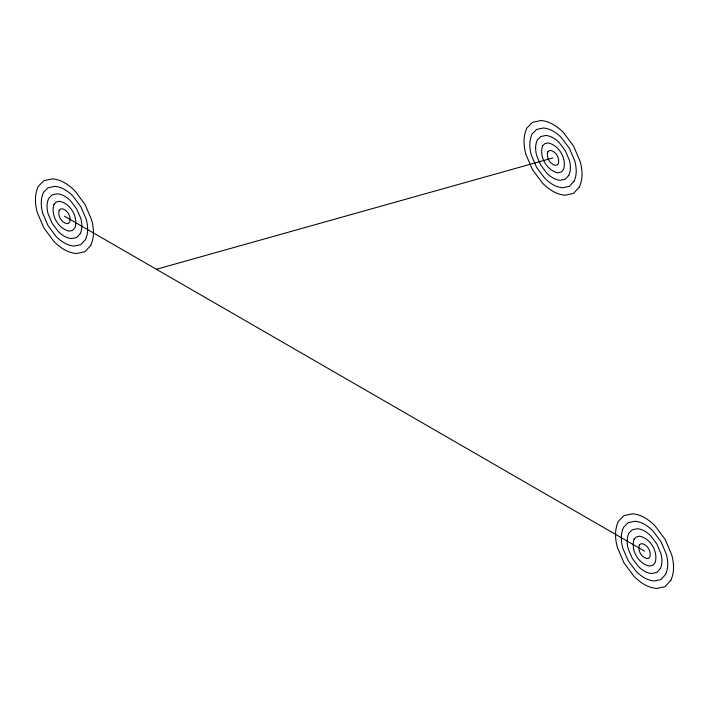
<?xml version="1.0" encoding="UTF-8"?>
<svg xmlns="http://www.w3.org/2000/svg" width="709" height="709" viewBox="0 0 709 709"><rect width="100%" height="100%" fill="white"/><g stroke="black" fill="none" stroke-linecap="round" stroke-linejoin="round"><path stroke-width="1.06" d="M156.388 269.278L553.02 157.877M64.457 216.201L644.543 551.123M53.981 204.263C50.454 215.111 58.138 228.644 69.26 231.143L72.655 230.416L74.994 227.837C78.353 217.069 70.652 203.731 59.645 201.259L56.25 201.994L53.981 204.263M59.219 210.236C57.456 215.66 61.293 222.422 66.859 223.672L68.56 223.308L69.721 222.023C71.405 216.635 67.559 209.97 62.055 208.73L60.354 209.102L59.219 210.236M542.545 145.939C539.017 156.786 546.701 170.32 557.823 172.819L561.227 172.092L563.558 169.513C566.916 158.745 559.215 145.407 548.217 142.934L544.813 143.67L542.545 145.939M547.782 151.912C546.019 157.336 549.865 164.098 555.422 165.348L557.123 164.984L558.284 163.699C559.968 158.311 556.122 151.646 550.618 150.405L548.917 150.778L547.782 151.912M634.076 539.186C630.54 550.024 638.233 563.558 649.355 566.066L652.75 565.33L655.081 562.751C658.448 551.983 650.747 538.654 639.74 536.181L636.345 536.908L634.076 539.186M639.305 545.15C637.542 550.574 641.388 557.336 646.945 558.595L648.646 558.222L649.816 556.937C651.491 551.549 647.645 544.884 642.141 543.652L640.44 544.016L639.305 545.15M80.259 233.651L76.758 237.515L71.662 238.614A17.955 17.955 0 0 1 64.457 236.301A28.121 28.121 0 0 1 58.103 231.285L52.147 223.308L48.221 214.171A28.121 28.121 0 0 1 47.051 206.159A19.063 19.063 0 0 1 48.744 198.298L52.147 194.886L57.243 193.787A17.955 17.955 0 0 1 64.457 196.109A28.121 28.121 0 0 1 70.811 201.126L76.758 209.102L80.693 218.239A28.121 28.121 0 0 1 81.854 226.251A17.955 17.955 0 0 1 80.259 233.651M85.532 239.474L80.861 244.623L74.064 246.085A23.946 23.946 0 0 1 64.457 243.001A37.497 37.497 0 0 1 55.984 236.31L48.044 225.675L42.806 213.489A37.497 37.497 0 0 1 41.255 202.809A25.427 25.427 0 0 1 43.515 192.325L48.044 187.788L54.841 186.316A23.946 23.946 0 0 1 64.457 189.409A37.497 37.497 0 0 1 72.93 196.101L80.861 206.727L86.108 218.921A37.497 37.497 0 0 1 87.659 229.601A23.946 23.946 0 0 1 85.532 239.474M90.796 245.287L84.965 251.73L76.466 253.556A29.929 29.929 0 0 1 64.457 249.692A46.874 46.874 0 0 1 53.866 241.335L43.949 228.041L37.391 212.806A46.874 46.874 0 0 1 35.45 199.459A31.781 31.781 0 0 1 38.277 186.361L43.949 180.68L52.439 178.845A29.929 29.929 0 0 1 64.457 182.709A46.874 46.874 0 0 1 75.048 191.067L84.965 204.36L91.514 219.595A46.874 46.874 0 0 1 93.455 232.951A29.929 29.929 0 0 1 90.796 245.287M568.822 175.327L565.321 179.191L560.225 180.29A17.955 17.955 0 0 1 553.02 177.977A28.121 28.121 0 0 1 546.666 172.961L540.71 164.984L536.784 155.847A28.121 28.121 0 0 1 535.614 147.835A19.063 19.063 0 0 1 537.316 139.974L540.71 136.571L545.815 135.463A17.955 17.955 0 0 1 553.02 137.785A28.121 28.121 0 0 1 559.374 142.801L565.321 150.778L569.256 159.915A28.121 28.121 0 0 1 570.426 167.927A17.955 17.955 0 0 1 568.822 175.327M574.095 181.149L569.424 186.299L562.627 187.761A23.946 23.946 0 0 1 553.02 184.677A37.497 37.497 0 0 1 544.547 177.986L536.616 167.351L531.369 155.165A37.497 37.497 0 0 1 529.818 144.485A25.427 25.427 0 0 1 532.078 134.001L536.616 129.463L543.404 127.992A23.946 23.946 0 0 1 553.02 131.085A37.497 37.497 0 0 1 561.493 137.776L569.424 148.411L574.671 160.597A37.497 37.497 0 0 1 576.222 171.277A23.946 23.946 0 0 1 574.095 181.149M579.359 186.963L573.528 193.406L565.038 195.232A29.929 29.929 0 0 1 553.02 191.368A46.874 46.874 0 0 1 542.429 183.011L532.512 169.726L525.954 154.491A46.874 46.874 0 0 1 524.013 141.135A31.781 31.781 0 0 1 526.84 128.037L532.512 122.356L541.002 120.521A29.929 29.929 0 0 1 553.02 124.385A46.874 46.874 0 0 1 563.611 132.751L573.528 146.036L580.086 161.271A46.874 46.874 0 0 1 582.027 174.627A29.929 29.929 0 0 1 579.359 186.963M660.354 568.565L656.853 572.429L651.757 573.537A17.955 17.955 0 0 1 644.543 571.215A28.121 28.121 0 0 1 638.189 566.199L632.242 558.222L628.307 549.085A28.121 28.121 0 0 1 627.146 541.073A19.063 19.063 0 0 1 628.839 533.212L632.242 529.809L637.338 528.71A17.955 17.955 0 0 1 644.543 531.023A28.121 28.121 0 0 1 650.897 536.039L656.853 544.016L660.779 553.153A28.121 28.121 0 0 1 661.949 561.165A17.955 17.955 0 0 1 660.354 568.565M665.618 574.387L660.956 579.537L654.159 581.008A23.946 23.946 0 0 1 644.543 577.915A37.497 37.497 0 0 1 636.07 571.224L628.139 560.589L622.892 548.403A37.497 37.497 0 0 1 621.341 537.723A25.427 25.427 0 0 1 623.601 527.239L628.139 522.701L634.936 521.239A23.946 23.946 0 0 1 644.543 524.323A37.497 37.497 0 0 1 653.016 531.014L660.956 541.649L666.194 553.835A37.497 37.497 0 0 1 667.745 564.515A23.946 23.946 0 0 1 665.618 574.387M670.891 580.201L665.051 586.644L656.561 588.479A29.929 29.929 0 0 1 644.543 584.615A46.874 46.874 0 0 1 633.952 576.249L624.035 562.964L617.486 547.729A46.874 46.874 0 0 1 615.545 534.373A31.781 31.781 0 0 1 618.363 521.275L624.035 515.594L632.534 513.768A29.929 29.929 0 0 1 644.543 517.632A46.874 46.874 0 0 1 655.134 525.989L665.051 539.274L671.609 554.509A46.874 46.874 0 0 1 673.55 567.865A29.929 29.929 0 0 1 670.891 580.201"/></g></svg>
